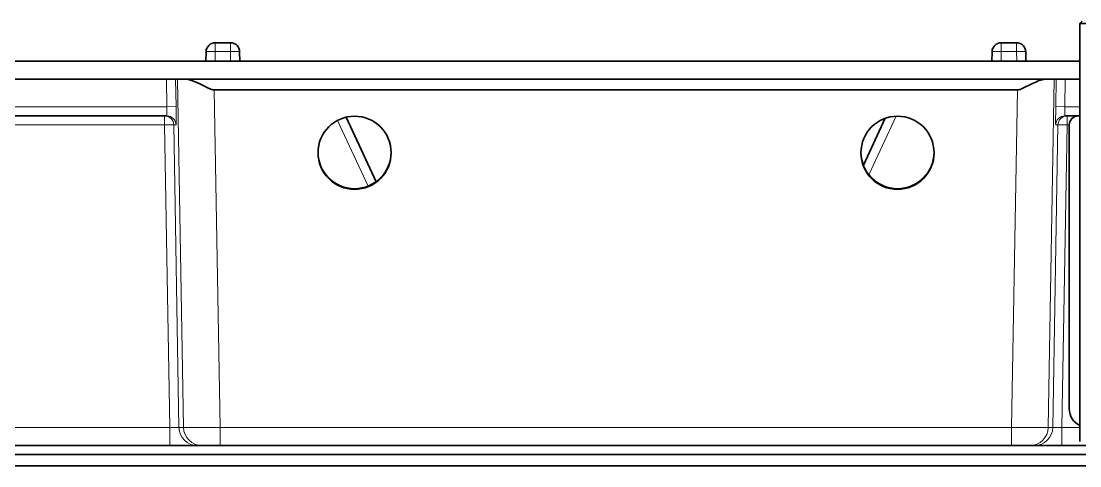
# Model space of a CAD drawing. Extents: x -1051 to 2563, y -231 to 775.
# Drawn here: x -633.9 to -576, y 230.9 to 255.2 of the extents above; entities that cross this region are included whole.
import ezdxf

# ---------------------------------------------------------------- set-up
doc = ezdxf.new("R2010")
doc.units = 0

msp = doc.modelspace()

# ---------------------------------------------------------------- linework, layer by layer
at = {"color": 7, "lineweight": 35, "ltscale": 0.004574}
msp.add_line((-575.902, 255.218), (-576.031, 255.088), dxfattribs=at)
at = {"color": 7, "lineweight": 35}
for p, q in [((-576.031, 255.088), (-576.029, 232.26)), ((-670.434, 253.043), (-576.031, 253.043)), ((-662.821, 252.043), (-625.995, 252.043)), ((-624.905, 252.043), (-577.912, 252.043)), ((-579.442, 251.462), (-623.375, 251.462)), ((-514.437, 232.043), (-685.437, 232.043)), ((-684.647, 231.543), (-518.047, 231.543)), ((-684.647, 230.933), (-518.047, 230.933))]:
    msp.add_line(p, q, dxfattribs=at)
at = {"color": 7, "lineweight": 35, "ltscale": 0.035208}
msp.add_line((-576.031, 255.088), (-574.623, 255.088), dxfattribs=at)
at = {"color": 7, "lineweight": 13, "ltscale": 0.003545}
for p, q in [((-623.327, 253.902), (-623.327, 254.043)), ((-622.49, 253.902), (-622.49, 254.043)), ((-580.327, 253.902), (-580.327, 254.043)), ((-579.49, 253.902), (-579.49, 254.043))]:
    msp.add_line(p, q, dxfattribs=at)
at = {"color": 7, "lineweight": 35, "ltscale": 0.020914}
for p, q in [((-623.327, 254.043), (-622.49, 254.043)), ((-580.327, 254.043), (-579.49, 254.043))]:
    msp.add_line(p, q, dxfattribs=at)
at = {"color": 7, "lineweight": 13, "ltscale": 0.008628}
for p, q in [((-623.327, 253.556), (-623.327, 253.902)), ((-622.49, 253.556), (-622.49, 253.902)), ((-580.327, 253.556), (-580.327, 253.902)), ((-579.49, 253.556), (-579.49, 253.902))]:
    msp.add_line(p, q, dxfattribs=at)
at = {"color": 7, "lineweight": 35, "ltscale": 0.001091}
for p, q in [((-622.186, 253.94), (-622.221, 253.965)), ((-579.186, 253.94), (-579.221, 253.965))]:
    msp.add_line(p, q, dxfattribs=at)
at = {"color": 7, "lineweight": 35, "ltscale": 0.001341}
for p, q in [((-622.145, 253.905), (-622.186, 253.94)), ((-579.145, 253.905), (-579.186, 253.94))]:
    msp.add_line(p, q, dxfattribs=at)
at = {"color": 7, "lineweight": 35, "ltscale": 0.01272}
for p, q in [((-623.826, 253.552), (-623.835, 253.043)), ((-621.981, 253.043), (-621.99, 253.552)), ((-580.826, 253.552), (-580.835, 253.043)), ((-578.981, 253.043), (-578.99, 253.552))]:
    msp.add_line(p, q, dxfattribs=at)
at = {"color": 7, "lineweight": 13, "ltscale": 0.012829}
for p, q in [((-623.335, 253.043), (-623.327, 253.556)), ((-622.49, 253.556), (-622.481, 253.043)), ((-580.335, 253.043), (-580.327, 253.556)), ((-579.49, 253.556), (-579.481, 253.043))]:
    msp.add_line(p, q, dxfattribs=at)
at = {"color": 7, "lineweight": 13, "ltscale": 0.020914}
for p, q in [((-623.327, 253.556), (-622.49, 253.556)), ((-580.327, 253.556), (-579.49, 253.556))]:
    msp.add_line(p, q, dxfattribs=at)
at = {"color": 7, "lineweight": 35, "ltscale": 0.0125}
for p, q in [((-625.995, 252.043), (-625.495, 252.043)), ((-577.322, 252.043), (-576.822, 252.043))]:
    msp.add_line(p, q, dxfattribs=at)
at = {"color": 7, "lineweight": 13, "ltscale": 0.037506}
for p, q in [((-625.995, 252.043), (-625.969, 250.543)), ((-576.848, 250.543), (-576.822, 252.043))]:
    msp.add_line(p, q, dxfattribs=at)
at = {"color": 7, "lineweight": 35, "ltscale": 0.002768}
for p, q in [((-625.384, 252.043), (-625.495, 252.043)), ((-577.432, 252.043), (-577.322, 252.043))]:
    msp.add_line(p, q, dxfattribs=at)
at = {"color": 7, "lineweight": 13, "ltscale": 0.037287}
for p, q in [((-625.469, 250.552), (-625.495, 252.043)), ((-577.348, 250.552), (-577.322, 252.043))]:
    msp.add_line(p, q, dxfattribs=at)
at = {"color": 7, "lineweight": 35, "ltscale": 0.01199}
for p, q in [((-625.384, 252.043), (-624.905, 252.043)), ((-577.912, 252.043), (-577.432, 252.043))]:
    msp.add_line(p, q, dxfattribs=at)
at = {"color": 7, "lineweight": 13, "ltscale": 0.475506}
for p, q in [((-625.384, 252.043), (-625.058, 233.026)), ((-577.432, 252.043), (-577.758, 233.026))]:
    msp.add_line(p, q, dxfattribs=at)
at = {"color": 7, "lineweight": 35, "ltscale": 0.019769}
msp.add_line((-576.822, 252.043), (-576.031, 252.043), dxfattribs=at)
at = {"color": 7, "lineweight": 35, "ltscale": 0.011057}
msp.add_line((-624.197, 251.81), (-623.802, 251.611), dxfattribs=at)
at = {"color": 7, "lineweight": 13, "ltscale": 0.460973}
for p, q in [((-623.375, 251.462), (-623.059, 233.026)), ((-579.442, 251.462), (-579.758, 233.026))]:
    msp.add_line(p, q, dxfattribs=at)
at = {"color": 7, "lineweight": 35, "ltscale": 0.016717}
msp.add_line((-578.619, 251.81), (-579.219, 251.515), dxfattribs=at)
at = {"color": 7, "lineweight": 13, "ltscale": 0.217188}
msp.add_line((-625.969, 250.543), (-634.656, 250.543), dxfattribs=at)
at = {"color": 7, "lineweight": 13, "ltscale": 0.012499}
msp.add_line((-625.469, 250.552), (-625.969, 250.543), dxfattribs=at)
at = {"color": 7, "lineweight": 13, "ltscale": 0.012497}
msp.add_line((-576.848, 250.543), (-577.348, 250.552), dxfattribs=at)
at = {"color": 7, "lineweight": 13, "ltscale": 0.020427}
msp.add_line((-576.031, 250.543), (-576.848, 250.543), dxfattribs=at)
at = {"color": 7, "lineweight": 35, "ltscale": 0.217188}
msp.add_line((-625.969, 250.043), (-634.656, 250.043), dxfattribs=at)
at = {"color": 7, "lineweight": 13, "ltscale": 0.003587}
msp.add_line((-626.091, 250.043), (-626.091, 249.9), dxfattribs=at)
at = {"color": 7, "lineweight": 13, "ltscale": 0.008695}
for p, q in [((-626.091, 249.9), (-626.091, 249.552)), ((-576.725, 249.552), (-576.725, 249.9))]:
    msp.add_line(p, q, dxfattribs=at)
at = {"color": 7, "lineweight": 13, "ltscale": 0.098975}
msp.add_line((-614.963, 246.212), (-616.636, 249.8), dxfattribs=at)
at = {"color": 7, "lineweight": 35, "ltscale": 0.09721}
msp.add_line((-614.527, 246.452), (-616.17, 249.976), dxfattribs=at)
at = {"color": 7, "lineweight": 35, "ltscale": 0.07065}
msp.add_line((-586.675, 249.915), (-587.869, 247.354), dxfattribs=at)
at = {"color": 7, "lineweight": 13, "ltscale": 0.088389}
msp.add_line((-586.073, 250.03), (-587.568, 246.826), dxfattribs=at)
at = {"color": 7, "lineweight": 35, "ltscale": 0.018481}
msp.add_line((-576.108, 250.043), (-576.848, 250.043), dxfattribs=at)
at = {"color": 7, "lineweight": 13, "ltscale": 0.000860977}
msp.add_line((-576.725, 250.009), (-576.725, 250.043), dxfattribs=at)
at = {"color": 7, "lineweight": 13, "ltscale": 0.002726}
msp.add_line((-576.725, 249.9), (-576.725, 250.009), dxfattribs=at)
at = {"color": 7, "lineweight": 35, "ltscale": 0.001884}
msp.add_line((-576.106, 250.043), (-576.031, 250.043), dxfattribs=at)
at = {"color": 7, "lineweight": 13, "ltscale": 0.21107}
msp.add_line((-626.091, 249.552), (-634.534, 249.552), dxfattribs=at)
at = {"color": 7, "lineweight": 13, "ltscale": 0.413215}
for p, q in [((-626.091, 249.552), (-625.808, 233.026)), ((-625.591, 249.552), (-625.308, 233.026)), ((-577.225, 249.552), (-577.509, 233.026)), ((-576.725, 249.552), (-577.009, 233.026))]:
    msp.add_line(p, q, dxfattribs=at)
at = {"color": 7, "lineweight": 13, "ltscale": 0.003059}
msp.add_line((-625.469, 249.552), (-625.591, 249.552), dxfattribs=at)
at = {"color": 7, "lineweight": 13, "ltscale": 0.003058}
msp.add_line((-577.348, 249.552), (-577.225, 249.552), dxfattribs=at)
at = {"color": 7, "lineweight": 13, "ltscale": 0.002988}
msp.add_line((-576.606, 249.552), (-576.725, 249.552), dxfattribs=at)
at = {"color": 7, "lineweight": 35, "ltscale": 0.3875}
msp.add_line((-576.606, 234.043), (-576.606, 249.543), dxfattribs=at)
at = {"color": 7, "lineweight": 13}
for p, q in [((-625.808, 233.026), (-666.209, 233.026)), ((-579.758, 233.026), (-623.059, 233.026))]:
    msp.add_line(p, q, dxfattribs=at)
at = {"color": 7, "lineweight": 13, "ltscale": 0.024564}
for p, q in [((-625.808, 232.043), (-625.808, 233.026)), ((-623.059, 233.026), (-623.059, 232.043)), ((-579.758, 232.043), (-579.758, 233.026)), ((-577.009, 233.026), (-577.009, 232.043))]:
    msp.add_line(p, q, dxfattribs=at)
at = {"color": 7, "lineweight": 13, "ltscale": 0.006244}
for p, q in [((-625.058, 233.026), (-625.308, 233.026)), ((-577.758, 233.026), (-577.509, 233.026))]:
    msp.add_line(p, q, dxfattribs=at)
at = {"color": 7, "lineweight": 13, "ltscale": 0.024496}
msp.add_line((-576.029, 233.026), (-577.009, 233.026), dxfattribs=at)
at = {"color": 7, "lineweight": 35}
msp.add_lwpolyline([(-624.905, 252.043), (-624.781, 252.031), (-624.509, 251.949), (-624.197, 251.81)], dxfattribs=at)
at = {"color": 7, "lineweight": 13}
for points in [[(-625.969, 250.543), (-625.964, 250.066), (-625.967, 250.046), (-625.968, 250.044), (-625.969, 250.043)], [(-625.469, 250.552), (-625.462, 249.724), (-625.467, 249.558), (-625.468, 249.554), (-625.469, 249.552)], [(-577.348, 250.552), (-577.352, 249.587), (-577.349, 249.557), (-577.349, 249.554), (-577.348, 249.552)], [(-576.848, 250.543), (-576.852, 250.06), (-576.85, 250.048), (-576.849, 250.045), (-576.848, 250.043)], [(-625.808, 233.026), (-625.333, 233.022), (-625.311, 233.024), (-625.308, 233.026)], [(-623.059, 233.026), (-624.851, 233.02), (-625.04, 233.024), (-625.055, 233.025), (-625.058, 233.026)], [(-577.758, 233.026), (-577.762, 233.025), (-577.783, 233.024), (-577.938, 233.021), (-579.758, 233.026)], [(-577.509, 233.026), (-577.507, 233.025), (-577.493, 233.022), (-577.391, 233.019), (-577.009, 233.026)]]:
    msp.add_lwpolyline(points, dxfattribs=at)
at = {"color": 7, "lineweight": 35}
for centre, radius, start, end in [((-623.327, 253.543), 0.5, 90, 179), ((-622.49, 253.543), 0.5, 68.39431, 90), ((-622.522, 253.48), 0.571, 58.16782, 67.69913), ((-622.49, 253.543), 0.5, 34.43068, 45.51003), ((-622.501, 253.538), 0.512, 23.3557, 34.25498), ((-622.49, 253.543), 0.5, 1, 23.26009), ((-580.327, 253.543), 0.5, 90, 179), ((-579.49, 253.543), 0.5, 68.39431, 90), ((-579.522, 253.48), 0.571, 58.16782, 67.69913), ((-579.49, 253.543), 0.5, 34.43068, 45.51003), ((-579.501, 253.538), 0.512, 23.3557, 34.25498), ((-579.49, 253.543), 0.5, 1, 23.26009), ((-576.923, 248.418), 3.793, 110.39591, 116.56363), ((-577.86, 251.01), 1.036, 92.88051, 111.79627), ((-622.404, 254.338), 3.065, 242.84883, 247.08341), ((-623.342, 252.074), 0.613, 245.47264, 266.95287), ((-579.474, 252.074), 0.613, 273.05703, 294.52557), ((-586.002, 248.032), 2, 89.99501, 179.99492), ((-576.106, 249.543), 0.5, 90, 180.00001), ((-586.002, 248.032), 2, 180.00509, 270.00499), ((-575.606, 234.043), 1, 179.99999, 244.97319)]:
    msp.add_arc(centre, radius, start, end, dxfattribs=at)
at = {"color": 7, "lineweight": 13}
for centre, start, end in [((-626.091, 249.544), 0.99906, 90.00043), ((-576.725, 249.543), 90.00123, 179.00121)]:
    msp.add_arc(centre, 0.5, start, end, dxfattribs=at)
for centre, major_axis, ratio, start_param, end_param in [((-623.327, 253.543), (0.5, -0.009), 0.026173, 1.571253, 3.141593), ((-622.49, 253.543), (0.5, 0.009), 0.026173, 0, 1.570339), ((-580.327, 253.543), (0.5, -0.009), 0.026173, 1.571253, 3.141593), ((-579.49, 253.543), (0.5, 0.009), 0.026173, 0, 1.570339), ((-625.969, 249.543), (0, 0.5), 0.999848, 4.729842, 6.283185), ((-576.848, 249.543), (0, -0.5), 0.999848, 3.141593, 4.694936), ((-626.091, 249.543), (-0.5, -0.009), 0.01745, 3.159046, 4.71209), ((-576.725, 249.543), (-0.5, 0.009), 0.01745, 4.712688, 6.265732), ((-624.308, 233.043), (0, 1), 0.999848, 1.58825, 3.141593), ((-624.058, 233.043), (0, -1), 0.999848, 4.729842, 6.283185), ((-578.758, 233.043), (0, -1), 0.999848, 0, 1.553343), ((-578.508, 233.043), (0, -1), 0.999848, 6.283185, 7.836528)]:
    msp.add_ellipse(centre, major_axis=major_axis, ratio=ratio, start_param=start_param, end_param=end_param, dxfattribs=at)
at = {"color": 7, "lineweight": 35}
for centre, major_axis, start_param, end_param in [((-615.702, 248.032), (-2, 0), 3.141593, 6.283185), ((-586.002, 248.032), (-2, 0), 3.141593, 4.712389), ((-615.702, 248.07), (2, 0), 3.151128, 4.712389), ((-615.702, 248.032), (-2, 0), 6.283185, 7.853982), ((-615.702, 248.07), (2, 0), 4.712389, 6.273571), ((-615.702, 248.032), (-2, 0), 1.570796, 3.141593), ((-586.002, 248.07), (2, 0), 3.151128, 4.712389), ((-586.002, 248.07), (2, 0), 4.712389, 6.273571), ((-586.002, 248.032), (-2, 0), 1.570796, 3.141593)]:
    msp.add_ellipse(centre, major_axis=major_axis, ratio=0.999848, start_param=start_param, end_param=end_param, dxfattribs=at)

doc.saveas('drawing.dxf')
